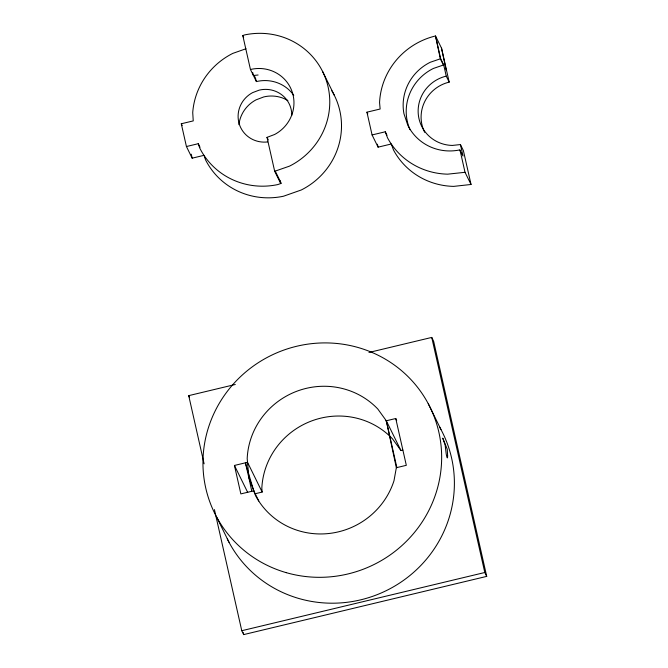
<?xml version="1.0" encoding="UTF-8"?>
<svg xmlns="http://www.w3.org/2000/svg" width="668" height="668" viewBox="0 0 668 668"><rect width="100%" height="100%" fill="white"/><g stroke="black" fill="none" stroke-linecap="round" stroke-linejoin="round"><path stroke-width="1" d="M251.794 491.289L248.872 477.704L247.185 458.54A75.626 73.405 -26.2 0 1 296.667 391.298A75.626 73.405 -26.2 0 1 377.804 409.016L386.313 420.782L396.341 467.709L393.995 480.735A75.626 73.405 -26.2 0 1 328.765 533.515A75.626 73.405 -26.2 0 1 255.56 495.664L248.872 477.704L245.432 463.016L247.335 462.356L247.636 463.709M267.025 137.366L274.657 134.468A36.014 34.953 -26.2 0 0 291.824 90.89A36.014 34.953 -26.2 0 0 250.45 69.497L242.793 35.554L244.53 34.945A72.019 69.915 -26.2 0 1 326.084 79.801A72.019 69.915 -26.2 0 1 289.52 166.132L274.682 171.284L267.025 137.366L268.286 139.938M245.974 48.756L232.806 53.382A72.019 69.915 -26.2 0 0 192.726 112.575L193.244 120.9L181.287 123.764L186.43 146.534L192.159 158.174L203.99 155.343M440.655 58.709L430.309 62.249A48.012 46.61 -26.2 0 0 403.948 113.727L407.814 125.267A48.012 46.61 -26.2 0 0 459.617 149.949L463.016 156.045L460.427 144.564L452.345 145.432A36.014 34.953 -26.2 0 1 418.268 114.128A36.014 34.953 -26.2 0 1 446.241 76.127L443.711 64.913L440.655 58.709L435.519 35.972A71.802 69.697 -26.2 0 0 379.566 102.58L380.134 109.018L366.941 112.182L372.076 134.944L378.088 147.16L391.281 143.996M443.711 64.913L433.365 68.462A48.012 46.61 -26.2 0 0 410.018 129.65M186.43 146.534L198.262 143.703L200.024 147.286M372.076 134.944L385.269 131.788L386.989 135.278M460.427 144.564L463.383 150.567L471.032 184.477L453.697 186.38A71.802 69.697 -26.2 0 1 393.527 150.041L391.598 144.864M204.107 463.826L188.718 395.64L235.295 384.484M368.961 352.462L431.745 337.423L433.649 341.306L486.713 576.384L243.686 634.6L241.774 630.717L214.445 509.617M385.77 420.907L395.757 418.519L396.667 420.381M253.94 490.771L240.856 493.902L234.435 465.446L247.519 462.314L262.157 492.065L255.109 493.752M262.157 492.065L261.823 488.291A75.626 73.405 -26.2 0 1 311.313 421.057A75.626 73.405 -26.2 0 1 392.442 438.776L400.95 450.533L402.837 450.082M396.341 467.709L406.319 465.32L395.757 418.519M241.774 630.717L484.801 572.501L486.713 576.384M258.09 75L253.414 75.501L250.45 69.497M471.032 184.477L465.028 172.302L447.694 174.164A71.802 69.697 -26.2 0 1 387.515 137.825L385.269 131.788M424.656 132.314A36.014 34.953 -26.2 0 1 449.188 82.131L441.531 48.179L435.519 35.972L440.362 58.801L443.418 65.013M446.241 76.127L449.188 82.131M366.941 112.182L367.801 113.919M322.544 71.376L334.284 95.223M428.238 403.681L440.972 429.549M242.793 35.554L243.645 37.299M254.433 76.068L255.71 78.674M275.266 171.142L281.278 183.349L277.796 184.568A72.019 69.915 -26.2 0 1 199.782 148.146L198.262 143.703M274.682 171.284L280.702 183.525L280.034 180.594M400.95 450.533L386.313 420.782L396.875 467.583M181.287 123.764L182.172 125.559M258.792 501.042L253.756 490.813L245.373 462.824M234.435 465.446L247.703 492.408M188.718 395.64L189.478 397.193M216.365 516.548L229.099 542.416M293.761 95.34A36.014 34.953 -26.2 0 0 256.395 81.579L253.414 75.501L252.721 72.587M204.299 156.228L205.519 159.786A72.019 69.915 -26.2 0 0 283.524 196.217L301.26 189.988A72.019 69.915 -26.2 0 0 331.837 90.79M255.944 79.642L256.395 81.579M431.745 337.423L484.801 572.501M377.42 144.188L378.088 147.16M191.265 154.216L192.159 158.174M243.227 632.563L243.686 634.6M459.96 149.832L465.028 172.302M441.531 48.179L446.157 70.023M291.807 115.339A27.004 26.219 -26.2 0 0 259.176 90.138L252.587 92.635A27.004 26.219 -26.2 0 0 239.236 123.931A27.004 26.219 -26.2 0 0 267.768 141.908M238.919 124.682A32.139 31.196 -26.2 0 1 255.961 99.891L263.802 96.918A32.139 31.196 -26.2 0 1 287.891 100.559M439.511 426.902A120.04 116.524 -26.2 0 1 389.561 588.967A120.04 116.524 -26.2 0 1 227.254 538.825M447.635 455.86L447.577 457.188A10.137 0.86 83.8 0 1 446.207 453.914L445.113 444.888L442.759 438.125L447.259 449.255L447.635 455.86M286.271 572.66A120.04 116.524 -26.2 0 0 438.859 432.188A120.04 116.524 -26.2 0 0 241.774 375.483A120.04 116.524 -26.2 0 0 286.271 572.66"/></g></svg>
